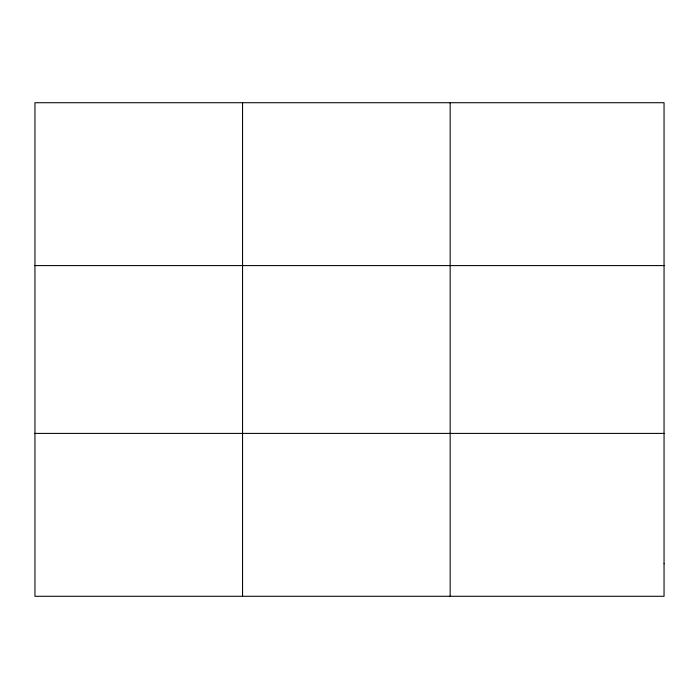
<?xml version="1.0" encoding="UTF-8"?>
<svg xmlns="http://www.w3.org/2000/svg" width="699" height="699" viewBox="0 0 699 699"><rect width="100%" height="100%" fill="white"/><g stroke="black" fill="none" stroke-linecap="round" stroke-linejoin="round"><path stroke-width="1.05" d="M242.553 596.282L242.553 102.718M450.156 596.282L450.156 102.718M34.95 265.594L664.05 265.594M34.95 433.406L664.05 433.406M664.05 563.709L664.05 596.282L34.95 596.282L34.95 102.718L664.05 102.718L664.05 563.709"/></g></svg>
